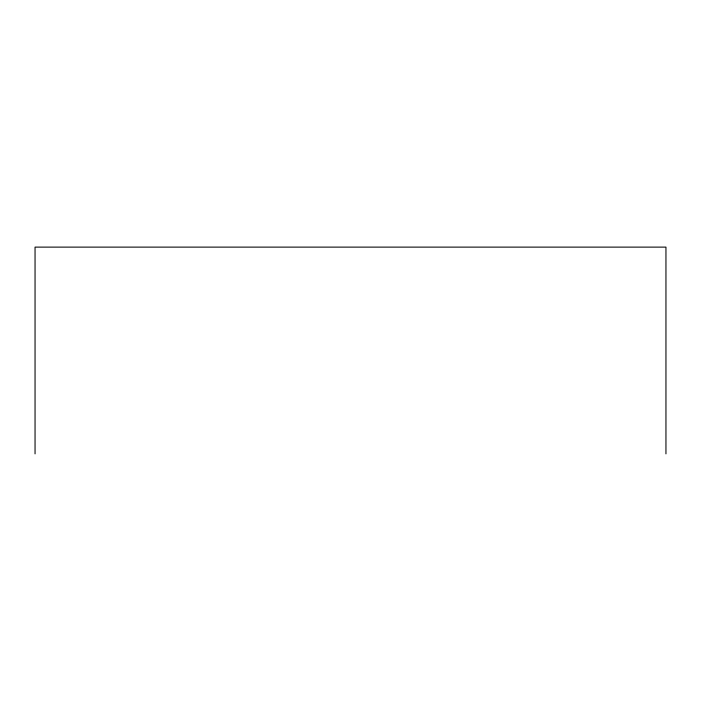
<?xml version="1.0" encoding="UTF-8"?>
<svg xmlns="http://www.w3.org/2000/svg" width="701" height="701" viewBox="0 0 701 701"><rect width="100%" height="100%" fill="white"/><g stroke="black" fill="none" stroke-linecap="round" stroke-linejoin="round"><path stroke-width="1.05" d="M665.95 453.88L665.95 247.12L35.05 247.12L35.05 453.88"/></g></svg>
